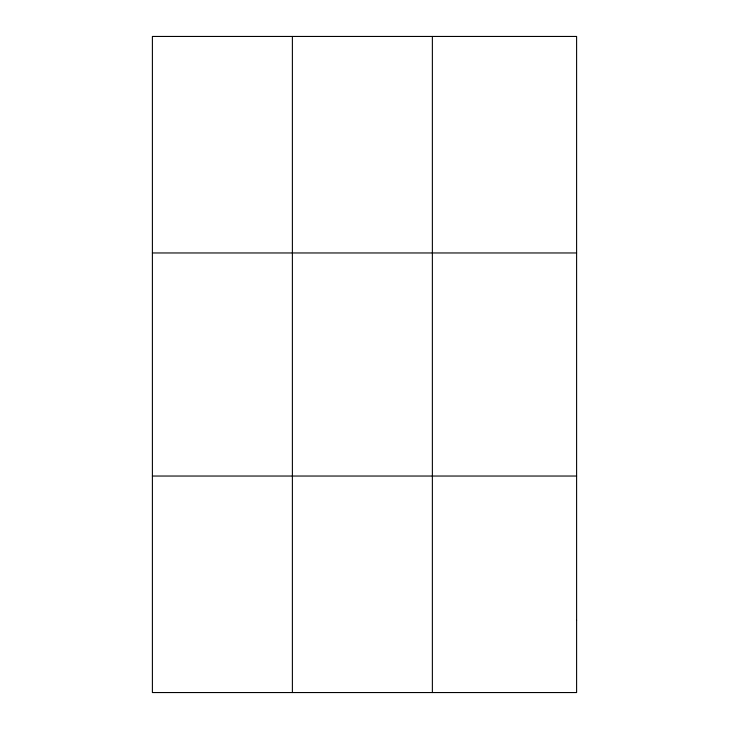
<?xml version="1.0" encoding="UTF-8"?>
<svg xmlns="http://www.w3.org/2000/svg" width="729" height="729" viewBox="0 0 729 729"><rect width="100%" height="100%" fill="white"/><g stroke="black" fill="none" stroke-linecap="round" stroke-linejoin="round"><path stroke-width="1.09" d="M292.384 692.55L292.384 36.45M432.37 692.55L432.37 36.45M152.397 252.963L576.603 252.963M152.397 476.037L576.603 476.037M576.603 620.379L576.603 692.55L152.397 692.55L152.397 36.45L576.603 36.45L576.603 620.379"/></g></svg>
